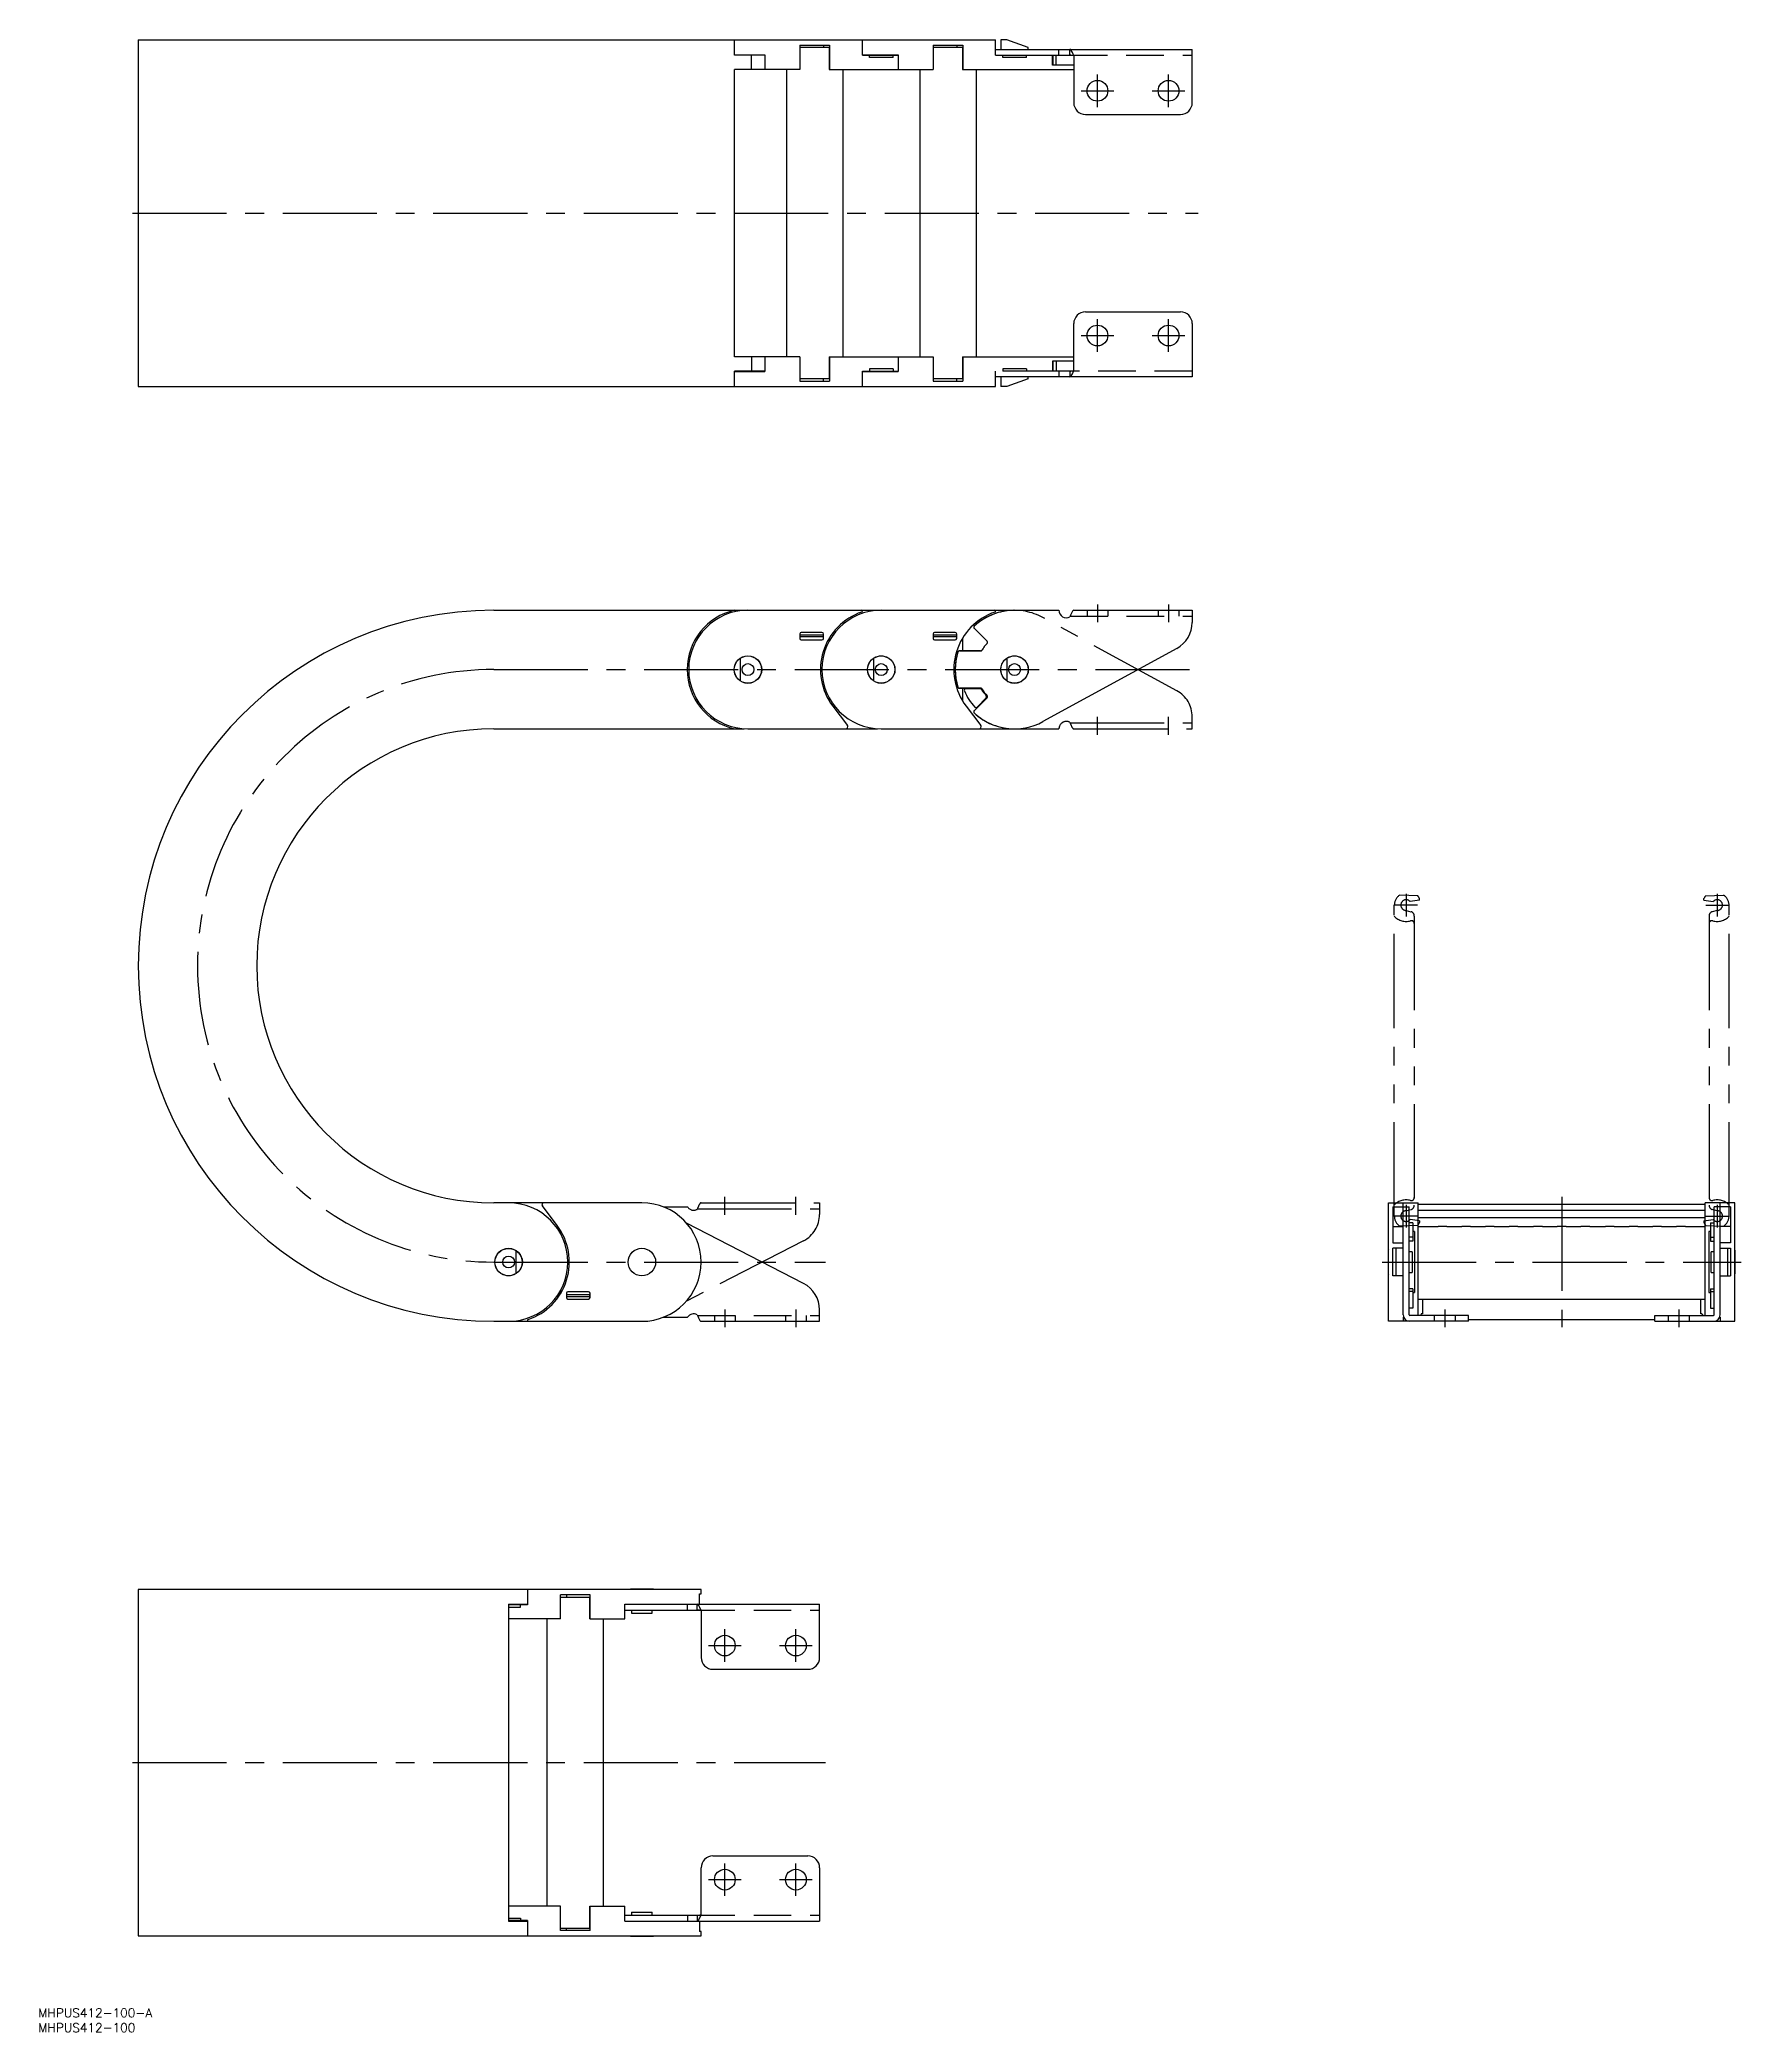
# Model space of a CAD drawing. Extents: x -203 to 371, y -260 to 413.
import ezdxf

# ---------------------------------------------------------------- set-up
doc = ezdxf.new("R2010")
doc.units = 0
for name, pattern in [('CENTER', [50.8, 31.75, -6.35, 6.35, -6.35]), ('DASHED', [19.05, 12.7, -6.35]), ('PHANTOM', [63.5, 31.75, -6.35, 6.35, -6.35, 6.35, -6.35])]:
    doc.linetypes.add(name, pattern=pattern)
doc.layers.get('0').update_dxf_attribs({"linetype": 'CONTINUOUS'})
doc.layers.add('CENTER', color=1, linetype='CENTER')
doc.styles.get("Standard").update_dxf_attribs({"font": 'txt.shx', "height": 3, "bigfont": 'bigfont.shx'})

msp = doc.modelspace()

# ---------------------------------------------------------------- linework, layer by layer
at = {"color": 7, "linetype": 'CONTINUOUS'}
for p, q in [((-170.02, 412.56), (119.43, 412.56)), ((-170.02, 412.56), (-170.02, 295.56)), ((31.3, 407.36), (31.3, 412.56)), ((53.3, 410.76), (53.3, 402.56)), ((53.3, 410.76), (63.3, 410.76)), ((61.3, 410.76), (61.3, 409.96)), ((63.3, 410.76), (63.3, 402.56)), ((74.43, 407.36), (74.43, 412.56)), ((98.3, 410.76), (98.3, 402.56)), ((98.3, 410.76), (108.3, 410.76)), ((106.3, 410.76), (106.3, 409.96)), ((108.3, 410.76), (108.3, 402.56)), ((119.43, 407.36), (119.43, 412.56)), ((123.2, 412.56), (121.2, 412.56)), ((121.2, 412.56), (121.2, 409.36)), ((130.4, 409.94), (123.2, 412.56)), ((31.3, 407.56), (41.52, 407.56)), ((41.52, 407.36), (31.3, 407.36)), ((37.02, 402.56), (37.02, 407.36)), ((40.4, 407.36), (40.4, 407.56)), ((41.52, 407.56), (41.52, 402.56)), ((53.35, 409.36), (53.3, 409.36)), ((53.35, 408.31), (53.3, 408.31)), ((53.3, 404.81), (53.35, 404.81)), ((53.3, 403.76), (53.35, 403.76)), ((53.35, 409.96), (53.35, 402.56)), ((63.25, 409.96), (53.35, 409.96)), ((63.25, 409.96), (63.25, 402.56)), ((63.25, 409.36), (63.3, 409.36)), ((63.3, 408.31), (63.25, 408.31)), ((63.25, 404.81), (63.3, 404.81)), ((63.25, 403.76), (63.3, 403.76)), ((74.43, 407.56), (86.52, 407.56)), ((74.43, 407.36), (86.52, 407.36)), ((76.2, 407.56), (76.2, 407.36)), ((76.8, 406.56), (76.8, 407.36)), ((84.8, 406.56), (76.8, 406.56)), ((84.8, 406.56), (84.8, 407.36)), ((85.4, 407.36), (85.4, 407.56)), ((86.52, 407.56), (86.52, 402.56)), ((98.35, 409.36), (98.3, 409.36)), ((98.35, 408.31), (98.3, 408.31)), ((98.3, 404.81), (98.35, 404.81)), ((98.35, 404.06), (98.3, 404.06)), ((98.3, 403.76), (98.35, 403.76)), ((98.35, 409.96), (98.35, 402.56)), ((108.25, 409.96), (98.35, 409.96)), ((108.25, 409.96), (108.25, 402.56)), ((108.25, 409.36), (108.3, 409.36)), ((108.3, 408.31), (108.25, 408.31)), ((108.25, 404.81), (108.3, 404.81)), ((108.25, 403.76), (108.3, 403.76)), ((119.43, 409.36), (185.8, 409.36)), ((119.43, 407.36), (144.49, 407.36)), ((121.8, 406.56), (121.8, 407.36)), ((129.8, 406.56), (121.8, 406.56)), ((129.8, 406.56), (129.8, 407.36)), ((130.4, 409.36), (130.4, 409.94)), ((138.66, 404.06), (138.66, 407.36)), ((145.8, 404.06), (138.66, 404.06)), ((138.8, 404.06), (138.8, 407.36)), ((139.84, 404.06), (139.84, 407.36)), ((140.8, 407.36), (140.8, 409.36)), ((144.49, 407.36), (144.49, 409.36)), ((145.8, 407.16), (145.8, 391.36)), ((185.8, 391.36), (185.8, 409.36)), ((53.35, 402.56), (31.3, 402.56)), ((31.3, 305.56), (31.3, 402.56)), ((48.8, 402.56), (48.8, 305.56)), ((63.25, 402.56), (98.35, 402.56)), ((67.8, 402.56), (67.8, 305.56)), ((93.8, 402.56), (93.8, 305.56)), ((108.25, 402.56), (145.8, 402.56)), ((112.8, 402.56), (112.8, 305.56)), ((149.8, 387.36), (181.8, 387.36)), ((145.8, 300.96), (145.8, 316.76)), ((149.8, 320.76), (181.8, 320.76)), ((185.8, 316.76), (185.8, 298.76)), ((53.35, 305.56), (31.3, 305.56)), ((37.02, 305.56), (37.02, 300.76)), ((41.52, 305.56), (41.52, 300.56)), ((53.3, 305.56), (53.3, 297.36)), ((53.3, 304.36), (53.35, 304.36)), ((53.35, 303.31), (53.3, 303.31)), ((53.35, 305.56), (53.35, 298.17)), ((63.25, 305.56), (63.25, 298.17)), ((63.25, 305.56), (98.35, 305.56)), ((63.25, 304.36), (63.3, 304.36)), ((63.3, 303.31), (63.25, 303.31)), ((63.3, 305.56), (63.3, 297.36)), ((86.52, 305.56), (86.52, 300.56)), ((98.3, 305.56), (98.3, 297.36)), ((98.3, 304.36), (98.35, 304.36)), ((98.35, 304.06), (98.3, 304.06)), ((98.35, 303.31), (98.3, 303.31)), ((98.35, 305.56), (98.35, 298.17)), ((108.25, 305.56), (108.25, 298.17)), ((108.25, 305.56), (145.8, 305.56)), ((108.25, 304.36), (108.3, 304.36)), ((108.3, 303.31), (108.25, 303.31)), ((108.3, 305.56), (108.3, 297.36)), ((138.66, 304.06), (138.66, 300.76)), ((145.8, 304.06), (138.66, 304.06)), ((138.8, 300.76), (138.8, 304.06)), ((139.84, 304.06), (139.84, 300.76)), ((41.52, 300.76), (31.3, 300.76)), ((31.3, 295.56), (31.3, 300.76)), ((31.3, 300.56), (41.52, 300.56)), ((40.4, 300.56), (40.4, 300.76)), ((53.3, 299.81), (53.35, 299.81)), ((53.35, 298.76), (53.3, 298.76)), ((53.3, 297.36), (63.3, 297.36)), ((63.25, 298.17), (53.35, 298.17)), ((61.3, 297.36), (61.3, 298.17)), ((63.25, 299.81), (63.3, 299.81)), ((63.25, 298.76), (63.3, 298.76)), ((74.43, 300.76), (86.52, 300.76)), ((74.43, 295.56), (74.43, 300.76)), ((74.43, 300.56), (86.52, 300.56)), ((76.2, 300.76), (76.2, 300.56)), ((84.8, 301.56), (76.8, 301.56)), ((76.8, 301.56), (76.8, 300.76)), ((84.8, 301.56), (84.8, 300.76)), ((85.4, 300.56), (85.4, 300.76)), ((98.3, 299.81), (98.35, 299.81)), ((98.35, 298.76), (98.3, 298.76)), ((98.3, 297.36), (108.3, 297.36)), ((108.25, 298.17), (98.35, 298.17)), ((106.3, 297.36), (106.3, 298.17)), ((108.25, 299.81), (108.3, 299.81)), ((108.25, 298.76), (108.3, 298.76)), ((119.43, 295.56), (119.43, 300.76)), ((185.8, 298.76), (119.43, 298.76)), ((121.2, 298.76), (121.2, 295.56)), ((129.8, 301.56), (121.8, 301.56)), ((121.8, 301.56), (121.8, 300.76)), ((144.49, 300.76), (121.8, 300.76)), ((130.4, 298.18), (123.2, 295.56)), ((129.8, 301.56), (129.8, 300.76)), ((130.4, 298.18), (130.4, 298.76)), ((140.8, 300.76), (140.8, 298.76)), ((144.49, 300.76), (144.49, 298.76)), ((-170.02, 295.56), (119.43, 295.56)), ((123.2, 295.56), (121.2, 295.56)), ((-50.02, 220), (140.8, 220)), ((76.8, 220), (76.8, 219.6)), ((121.8, 220), (121.8, 219.6)), ((145.8, 220), (185.8, 220)), ((185.8, 220), (185.8, 215.93)), ((53.3, 212), (53.3, 210.5)), ((53.3, 211.5), (53.35, 211.5)), ((53.35, 212.22), (53.35, 211)), ((61.3, 211.6), (53.35, 211.6)), ((61.3, 211), (53.35, 211)), ((60.8, 212.5), (53.8, 212.5)), ((53.8, 210), (60.8, 210)), ((61.3, 210.5), (61.3, 212)), ((63.3, 209.68), (63.3, 210.68)), ((98.3, 212), (98.3, 210.5)), ((98.3, 211.5), (98.35, 211.5)), ((98.35, 212.22), (98.35, 211)), ((106.3, 211.6), (98.35, 211.6)), ((106.3, 211), (98.35, 211)), ((105.8, 212.5), (98.8, 212.5)), ((98.8, 210), (105.8, 210)), ((106.3, 210.5), (106.3, 212)), ((108.3, 206.3), (108.3, 210.68)), ((116.54, 209.54), (112.16, 213.92)), ((33.2, 203.79), (33.2, 196.21)), ((78.2, 203.79), (78.2, 196.21)), ((80.12, 204.6), (81.48, 204.6)), ((107.18, 206.3), (114.37, 206.3)), ((123.2, 203.79), (123.2, 196.21)), ((125.12, 204.6), (126.48, 204.6)), ((180.6, 207.16), (135.39, 182.45)), ((63.3, 189.32), (63.3, 190.32)), ((114.37, 193.7), (107.18, 193.7)), ((108.3, 189.32), (108.3, 193.7)), ((114.26, 193.5), (109.33, 193.5)), ((112.16, 186.08), (116.54, 190.46)), ((113.15, 187.35), (116.26, 190.46)), ((64.43, 187.66), (69.39, 181.07)), ((109.43, 187.66), (114.39, 181.07)), ((-50.02, 180), (34.58, 180)), ((34.58, 180.04), (34.58, 180)), ((35.8, 180), (79.58, 180)), ((79.58, 180.04), (79.58, 180)), ((80.8, 180), (125.8, 180)), ((124.58, 180.04), (124.58, 180)), ((0, 20), (-50.02, 20)), ((-43.78, 19.96), (-43.78, 20)), ((-28.63, 12.34), (-33.59, 18.93)), ((252.02, -20), (252.02, 20)), ((252.02, 20), (262.02, 20)), ((253.52, 18.6), (253.52, 6.5)), ((253.52, 18.6), (259.02, 18.6)), ((257.02, -17.8), (257.02, 20)), ((259.02, -17.8), (259.02, 18.6)), ((262.02, -18), (262.02, 20)), ((262.02, 19.5), (359.02, 19.5)), ((262.02, 17.5), (359.02, 17.5)), ((262.02, 15), (359.02, 15)), ((359.02, -18), (359.02, 20)), ((369.02, 20), (359.02, 20)), ((362.02, -17.8), (362.02, 18.6)), ((367.52, 18.6), (362.02, 18.6)), ((364.02, -17.8), (364.02, 20)), ((367.52, 18.6), (367.52, 6.5)), ((369.02, -20), (369.02, 20)), ((-27.5, 10.68), (-27.5, 9.68)), ((54.58, -7.21), (15.06, 13.17)), ((253.52, 11.95), (257.02, 11.95)), ((260.32, 13.21), (259.02, 13.21)), ((260.32, 8.44), (259.02, 8.44)), ((260.32, 7), (259.02, 7)), ((260.32, 13.21), (260.32, 7)), ((260.82, 10.29), (260.32, 10.29)), ((260.82, 10.29), (260.82, -10.29)), ((262.02, 12), (268.77, 12)), ((271.77, 12), (276.77, 12)), ((279.77, 12), (284.77, 12)), ((287.77, 12), (292.77, 12)), ((295.77, 12), (301.02, 12)), ((304.02, 12), (309.02, 12)), ((312.02, 12), (317.02, 12)), ((320.02, 12), (325.27, 12)), ((328.27, 12), (333.27, 12)), ((336.27, 12), (341.27, 12)), ((344.27, 12), (349.27, 12)), ((352.27, 12), (359.02, 12)), ((360.22, 10.29), (360.22, -10.29)), ((360.72, 10.29), (360.22, 10.29)), ((360.72, 13.21), (360.72, 7)), ((360.72, 13.21), (362.02, 13.21)), ((360.72, 8.44), (362.02, 8.44)), ((360.72, 7), (362.02, 7)), ((367.52, 11.95), (364.02, 11.95)), ((-42.4, -3.79), (-42.4, 3.79)), ((251.92, 3.65), (251.92, -3.65)), ((253.52, 6.5), (257.02, 6.5)), ((253.52, -4.65), (253.52, 4.65)), ((257.02, 4.65), (253.52, 4.65)), ((254.52, 4.65), (254.52, -4.65)), ((260.02, 3.5), (259.02, 3.5)), ((260.02, 3.5), (260.02, -3.5)), ((361.02, -3.5), (361.02, 3.5)), ((362.02, 3.5), (361.02, 3.5)), ((367.52, 6.5), (364.02, 6.5)), ((364.02, 4.65), (367.52, 4.65)), ((366.52, 4.65), (366.52, -4.65)), ((367.52, 4.65), (367.52, -4.65)), ((369.12, -3.65), (369.12, 3.65)), ((-44.32, -4.6), (-45.68, -4.6)), ((257.02, -4.65), (253.52, -4.65)), ((259.02, -3.5), (260.02, -3.5)), ((361.02, -3.5), (362.02, -3.5)), ((364.02, -4.65), (367.52, -4.65)), ((-27.5, -9.68), (-27.5, -10.68)), ((-25.5, -10.5), (-25.5, -12)), ((-25.5, -11), (-17.55, -11)), ((-25.5, -11.6), (-17.55, -11.6)), ((-18, -10), (-25, -10)), ((-25, -12.5), (-18, -12.5)), ((-17.55, -12.22), (-17.55, -11)), ((-17.5, -11.5), (-17.55, -11.5)), ((-17.5, -12), (-17.5, -10.5)), ((260.32, -9), (259.02, -9)), ((260.32, -9.96), (259.02, -9.96)), ((260.32, -9), (260.32, -15.55)), ((260.32, -10.29), (260.82, -10.29)), ((262.02, -12.5), (359.02, -12.5)), ((263.52, -12.5), (263.52, -17.5)), ((357.52, -17.5), (357.52, -12.5)), ((360.22, -10.29), (360.72, -10.29)), ((360.72, -9), (360.72, -15.55)), ((360.72, -9), (362.02, -9)), ((360.72, -9.96), (362.02, -9.96)), ((-50.02, -20), (0, -20)), ((-41, -20), (-41, -19.6)), ((7.35, -18.6), (15.43, -18.6)), ((20, -20), (60, -20)), ((60, -20), (60, -16.1)), ((279.02, -20), (252.02, -20)), ((257.02, -18.6), (257.02, -20)), ((257.17, -18.6), (257.02, -18.6)), ((260.32, -15.55), (259.02, -15.55)), ((279.02, -18), (259.22, -18)), ((263.52, -17.5), (263.14, -17.5)), ((279.02, -20), (279.02, -18)), ((342.02, -19.5), (279.02, -19.5)), ((342.02, -18), (361.82, -18)), ((342.02, -20), (342.02, -18)), ((342.02, -20), (369.02, -20)), ((357.89, -17.5), (357.52, -17.5)), ((360.72, -15.55), (362.02, -15.55)), ((363.86, -18.6), (364.02, -18.6)), ((364.02, -18.6), (364.02, -20)), ((-170.02, -110.47), (-170.02, -227.47)), ((20, -110.47), (-170.02, -110.47)), ((-38.63, -110.47), (-38.63, -115.67)), ((-17.5, -112.27), (-27.5, -112.27)), ((-27.5, -120.47), (-27.5, -112.27)), ((-27.45, -113.67), (-27.5, -113.67)), ((-27.45, -113.08), (-17.55, -113.08)), ((-27.45, -120.47), (-27.45, -113.08)), ((-25.5, -112.27), (-25.5, -113.08)), ((-17.55, -120.47), (-17.55, -113.08)), ((-17.55, -113.67), (-17.5, -113.67)), ((-17.5, -120.47), (-17.5, -112.27)), ((3.65, -110.37), (-3.65, -110.37)), ((19.45, -115.47), (19.45, -111.97)), ((19.45, -111.97), (20, -111.97)), ((20, -111.97), (20, -110.47)), ((-45, -115.47), (-45, -222.47)), ((-45, -115.47), (-38.63, -115.47)), ((-38.63, -115.67), (-45, -115.67)), ((-45, -116.47), (-41, -116.47)), ((-27.45, -120.47), (-45, -120.47)), ((-41, -116.47), (-41, -115.67)), ((-40.4, -115.67), (-40.4, -115.47)), ((-32, -217.47), (-32, -120.47)), ((-27.45, -114.72), (-27.5, -114.72)), ((-27.5, -118.22), (-27.45, -118.22)), ((-27.45, -119.27), (-27.5, -119.27)), ((-17.5, -114.72), (-17.55, -114.72)), ((-17.55, -118.22), (-17.5, -118.22)), ((-17.5, -119.27), (-17.55, -119.27)), ((-17.55, -120.47), (-5.72, -120.47)), ((-13, -217.47), (-13, -120.47)), ((-5.72, -115.47), (60, -115.47)), ((-5.72, -120.47), (-5.72, -115.47)), ((-5.72, -117.47), (18.69, -117.47)), ((-3.5, -117.47), (-3.5, -118.47)), ((-3.5, -118.47), (3.5, -118.47)), ((3.5, -118.47), (3.5, -117.47)), ((15.43, -117.47), (15.43, -115.47)), ((18.69, -117.47), (18.69, -115.47)), ((20, -117.67), (20, -133.47)), ((60, -133.47), (60, -115.47)), ((24, -137.47), (56, -137.47)), ((24, -200.47), (56, -200.47)), ((20, -220.27), (20, -204.47)), ((60, -204.47), (60, -222.47)), ((-27.45, -217.47), (-45, -217.47)), ((-45, -221.47), (-41, -221.47)), ((-41, -221.47), (-41, -222.27)), ((-27.5, -225.67), (-27.5, -217.47)), ((-27.45, -218.67), (-27.5, -218.67)), ((-27.45, -219.72), (-27.5, -219.72)), ((-27.45, -224.86), (-27.45, -217.47)), ((-17.55, -217.47), (-5.72, -217.47)), ((-17.55, -224.86), (-17.55, -217.47)), ((-17.5, -218.67), (-17.55, -218.67)), ((-17.5, -219.72), (-17.55, -219.72)), ((-17.5, -225.67), (-17.5, -217.47)), ((-5.72, -222.47), (-5.72, -217.47)), ((-5.72, -220.47), (18.69, -220.47)), ((-3.5, -219.47), (-3.5, -220.47)), ((-3.5, -219.47), (3.5, -219.47)), ((3.5, -220.47), (3.5, -219.47)), ((15.43, -220.47), (15.43, -222.47)), ((18.69, -220.47), (18.69, -222.47)), ((-170.02, -227.47), (20, -227.47)), ((-38.63, -222.27), (-45, -222.27)), ((-45, -222.47), (-38.63, -222.47)), ((-40.4, -222.47), (-40.4, -222.27)), ((-38.63, -222.27), (-38.63, -227.47)), ((-27.5, -223.22), (-27.45, -223.22)), ((-27.45, -224.27), (-27.5, -224.27)), ((-17.5, -225.67), (-27.5, -225.67)), ((-27.45, -224.86), (-17.55, -224.86)), ((-25.5, -225.67), (-25.5, -224.86)), ((-17.55, -223.22), (-17.5, -223.22)), ((-17.55, -224.27), (-17.5, -224.27)), ((-5.72, -222.47), (60, -222.47)), ((-3.65, -227.57), (3.65, -227.57)), ((19.45, -222.47), (19.45, -225.97)), ((20, -225.97), (19.45, -225.97)), ((20, -227.47), (20, -225.97))]:
    msp.add_line(p, q, dxfattribs=at)
at = {"color": 3, "linetype": 'DASHED'}
for p, q in [((144.49, 407.36), (185.8, 407.36)), ((185.8, 300.76), (144.49, 300.76)), ((144.56, 218), (185.8, 218)), ((150.3, 220), (150.3, 218)), ((157.3, 220), (157.3, 218)), ((174.3, 220), (174.3, 218)), ((181.3, 220), (181.3, 218)), ((18.76, -18), (60, -18)), ((24.5, -18), (24.5, -20)), ((31.5, -18), (31.5, -20)), ((48.5, -18), (48.5, -20)), ((55.5, -18), (55.5, -20)), ((267.52, -18), (267.52, -20)), ((274.52, -18), (274.52, -20)), ((346.52, -18), (346.52, -20)), ((353.52, -18), (353.52, -20)), ((18.69, -117.47), (60, -117.47)), ((18.69, -220.47), (60, -220.47))]:
    msp.add_line(p, q, dxfattribs=at)
at = {"color": 3, "linetype": 'PHANTOM'}
for p, q in [((180.6, 192.84), (135.39, 217.55)), ((112.16, 213.92), (116.54, 209.54)), ((114.37, 206.3), (107.18, 206.3)), ((107.18, 193.7), (114.37, 193.7)), ((116.54, 190.46), (112.16, 186.08)), ((144.56, 182), (185.8, 182)), ((153.8, 178), (153.8, 184)), ((177.8, 178), (177.8, 184)), ((185.8, 180), (185.8, 184.07)), ((125.8, 180), (140.8, 180)), ((145.8, 180), (185.8, 180)), ((261.91, 123.63), (255.9, 123.89)), ((258.02, 124.3), (258.02, 116.7)), ((262.52, 122.13), (259.39, 121.66)), ((262.52, 122.13), (262.52, 122.68)), ((358.52, 122.13), (358.52, 122.68)), ((358.52, 122.13), (361.64, 121.66)), ((359.12, 123.63), (365.14, 123.89)), ((363.02, 124.3), (363.02, 116.7)), ((254.02, 15.5), (254.02, 120.5)), ((261.82, 120.5), (254.22, 120.5)), ((258.02, 118.7), (259.65, 118.26)), ((260.77, 116.81), (260.77, 19.19)), ((359.22, 120.5), (366.82, 120.5)), ((360.27, 116.81), (360.27, 19.19)), ((363.02, 118.7), (361.38, 118.26)), ((367.02, 15.5), (367.02, 120.5)), ((28, 16), (28, 22)), ((52, 16), (52, 22)), ((7.35, 18.6), (15.43, 18.6)), ((18.76, 18), (60, 18)), ((20, 20), (60, 20)), ((60, 20), (60, 16.1)), ((261.82, 15.5), (254.22, 15.5)), ((258.02, 19.3), (258.02, 11.7)), ((258.02, 17.3), (259.65, 17.74)), ((262.52, 13.87), (259.39, 14.34)), ((262.52, 13.87), (262.52, 13.32)), ((358.52, 13.87), (361.64, 14.34)), ((358.52, 13.87), (358.52, 13.32)), ((359.22, 15.5), (366.82, 15.5)), ((363.02, 17.3), (361.38, 17.74)), ((363.02, 19.3), (363.02, 11.7)), ((54.58, 7.21), (15.06, -13.17)), ((261.91, 12.37), (255.9, 12.11)), ((359.12, 12.37), (365.14, 12.11))]:
    msp.add_line(p, q, dxfattribs=at)
at = {"color": 7, "linetype": 'CONTINUOUS'}
for centre, radius in [((153.8, 395.36), 3.5), ((177.8, 395.36), 3.5), ((153.8, 312.76), 3.5), ((177.8, 312.76), 3.5), ((35.8, 200), 4.65), ((35.8, 200), 4.6), ((35.8, 200), 2), ((80.8, 200), 4.65), ((80.8, 200), 4.6), ((80.8, 200), 2), ((125.8, 200), 4.65), ((125.8, 200), 4.6), ((125.8, 200), 2), ((-45, 0), 4.65), ((-45, 0), 4.6), ((-45, 0), 2), ((0, 0), 4.65), ((28, -129.47), 3.5), ((52, -129.47), 3.5), ((28, -208.47), 3.5), ((52, -208.47), 3.5)]:
    msp.add_circle(centre, radius, dxfattribs=at)
at = {"color": 3, "linetype": 'PHANTOM'}
msp.add_circle((125.8, 200), 4.65, dxfattribs=at)
at = {"color": 7, "linetype": 'CONTINUOUS'}
for centre, radius, start, end in [((144.3, 408.59), 0.798, 33.00573, 76.58994), ((144.34, 401.96), 5.4, 74.27627, 88.39631), ((138.23, 405.1), 7.8, 24.40706, 30.19023), ((129.86, 401.41), 16.94, 19.84437, 24.0705), ((149.8, 391.36), 4, 180, 270), ((181.8, 391.36), 4, 270, 0), ((149.8, 316.76), 4, 90, 180), ((181.8, 316.76), 4, 0, 90), ((144.34, 306.16), 5.4, 271.60369, 285.72373), ((144.3, 299.54), 0.798, 283.41006, 326.99427), ((138.23, 303.03), 7.8, 329.80977, 335.59294), ((129.86, 306.72), 16.94, 335.9295, 340.15563), ((-50.02, 100), 120, 90, 270), ((35.8, 200), 20.5, 102.68038, 257.31962), ((35.8, 200), 20, 90, 270), ((80.8, 200), 20.5, 108.71695, 217), ((80.8, 200), 20, 90, 270), ((74.13, 219.7), 0.3, 288.71695, 90), ((125.8, 200), 20.5, 108.71695, 217), ((125.8, 200), 20, 90, 132.94279), ((119.13, 219.7), 0.3, 288.71695, 90), ((143.3, 220), 2.5, 180, 298.35764), ((153.09, 214.97), 9.05, 148.04088, 161.76039), ((145.87, 219.45), 0.558, 96.89929, 145.94574), ((175.8, 215.93), 10, 298.65816, 0), ((53.8, 212), 0.5, 90, 180), ((53.8, 210.5), 0.5, 180, 270), ((60.8, 212), 0.5, 0, 90), ((60.8, 210.5), 0.5, 270, 0), ((98.8, 212), 0.5, 90, 180), ((98.8, 210.5), 0.5, 180, 270), ((105.8, 212), 0.5, 0, 90), ((105.8, 210.5), 0.5, 270, 0), ((112.52, 214.27), 0.5, 132.94279, 225), ((125.8, 200), 12.8, 136.2925, 149.25099), ((116.19, 209.19), 0.5, 316.2925, 45), ((125.8, 200), 20, 162.69634, 197.30366), ((107.18, 205.8), 0.5, 90, 162.69634), ((114.37, 206.8), 0.5, 270, 329.25099), ((107.18, 194.2), 0.5, 197.30366, 270), ((109.33, 193), 0.5, 90, 203.02056), ((125.8, 200), 18.4, 203.02056, 223.39935), ((114.26, 193), 0.5, 31.23293, 90), ((114.37, 193.2), 0.5, 30.74901, 90), ((125.8, 200), 13, 211.23293, 222.87745), ((125.8, 200), 12.8, 210.74901, 223.7075), ((115.91, 190.81), 0.5, 315, 42.87745), ((116.19, 190.81), 0.5, 315, 43.7075), ((112.52, 185.73), 0.5, 135, 227.05721), ((125.8, 200), 20, 227.05721, 298.65816), ((112.79, 187.7), 0.5, 223.39935, 315), ((-50.02, 100), 80, 90, 270), ((68.86, 180.67), 0.671, 270, 37), ((113.86, 180.67), 0.671, 270, 37), ((-45, 0), 20, 270, 90), ((-33.06, 19.33), 0.671, 90, 217), ((0, 0), 20, 270, 90), ((-45, 0), 20.5, 288.71695, 37), ((270.27, -57.13), 69.14, 88.75694, 91.24306), ((278.27, -57.13), 69.14, 88.75694, 91.24306), ((286.27, -57.13), 69.14, 88.75694, 91.24306), ((294.27, -57.13), 69.14, 88.75694, 91.24306), ((302.52, -57.13), 69.14, 88.75694, 91.24306), ((310.52, -57.13), 69.14, 88.75694, 91.24306), ((318.52, -57.13), 69.14, 88.75694, 91.24306), ((326.77, -57.13), 69.14, 88.75694, 91.24306), ((334.77, -57.13), 69.14, 88.75694, 91.24306), ((342.77, -57.13), 69.14, 88.75694, 91.24306), ((350.77, -57.13), 69.14, 88.75694, 91.24306), ((252.92, 3.65), 1, 154.15807, 180), ((368.12, 3.65), 1, 0, 25.84193), ((252.92, -3.65), 1, 180, 205.84193), ((368.12, -3.65), 1, 334.15807, 0), ((-25, -10.5), 0.5, 90, 180), ((-25, -12), 0.5, 180, 270), ((-18, -10.5), 0.5, 0, 90), ((-18, -12), 0.5, 270, 0), ((50, -16.1), 10, 0, 62.73245), ((-38.33, -19.7), 0.3, 108.71695, 270), ((17.5, -20), 2.5, 61.64236, 145.9442), ((27.29, -14.97), 9.05, 198.23961, 211.95912), ((20.07, -19.45), 0.558, 214.05426, 263.10071), ((259.22, -17.8), 2.2, 180, 270), ((259.22, -17.8), 0.2, 180, 270), ((258.02, -15.5), 5.5, 332.96431, 338.67631), ((363.02, -15.5), 5.5, 201.32369, 207.03569), ((361.82, -17.8), 2.2, 270, 0), ((361.82, -17.8), 0.2, 270, 0), ((-3.65, -111.37), 1, 90, 115.84193), ((3.65, -111.37), 1, 64.15807, 90), ((18.31, -116.64), 1.23, 55.76131, 72.12523), ((18.54, -122.87), 5.4, 74.27627, 88.39631), ((17.55, -117), 2, 23.62894, 43.44779), ((6.29, -122.56), 14.55, 19.62432, 25.91434), ((24, -133.47), 4, 180, 270), ((56, -133.47), 4, 270, 0), ((24, -204.47), 4, 90, 180), ((56, -204.47), 4, 0, 90), ((18.54, -215.07), 5.4, 271.60369, 285.72373), ((17.55, -220.94), 2, 316.55221, 336.37106), ((6.29, -215.38), 14.55, 334.08566, 340.37568), ((-3.65, -226.57), 1, 244.15807, 270), ((3.65, -226.57), 1, 270, 295.84193), ((18.31, -221.3), 1.23, 287.87477, 304.23869)]:
    msp.add_arc(centre, radius, start, end, dxfattribs=at)
at = {"color": 3, "linetype": 'PHANTOM'}
for centre, radius, start, end in [((125.8, 200), 20, 61.34184, 132.94279), ((112.52, 214.27), 0.5, 132.94279, 225), ((125.8, 200), 12.8, 136.2925, 149.25099), ((116.19, 209.19), 0.5, 316.2925, 45), ((125.8, 200), 20, 162.69634, 197.30366), ((107.18, 205.8), 0.5, 90, 162.69634), ((114.37, 206.8), 0.5, 270, 329.25099), ((107.18, 194.2), 0.5, 197.30366, 270), ((114.37, 193.2), 0.5, 30.74901, 90), ((125.8, 200), 12.8, 210.74901, 223.7075), ((116.19, 190.81), 0.5, 315, 43.7075), ((175.8, 184.07), 10, 0, 61.34184), ((112.52, 185.73), 0.5, 135, 227.05721), ((125.8, 200), 20, 227.05721, 270), ((143.3, 180), 2.5, 61.64236, 180), ((153.09, 185.03), 9.05, 198.23961, 211.95912), ((145.87, 180.55), 0.558, 214.05426, 263.10071), ((258.02, 120.5), 4, 122.00404, 180), ((258.02, 120.5), 1.8, 39.99882, 270), ((258.02, 120.5), 5, 25.84193, 38.75539), ((363.02, 120.5), 5, 141.24461, 154.15807), ((363.02, 120.5), 1.8, 270, 140.00118), ((363.02, 120.5), 4, 0, 57.99596), ((258.02, 120.5), 5.5, 223.34176, 285.6185), ((259.77, 114.24), 1, 0, 105.6185), ((259.27, 116.81), 1.5, 0, 74.99685), ((361.77, 116.81), 1.5, 105.00315, 180), ((361.27, 114.24), 1, 74.3815, 180), ((363.02, 120.5), 5.5, 254.3815, 316.65824), ((258.02, 15.5), 5.5, 74.3815, 136.65824), ((259.77, 21.76), 1, 254.3815, 0), ((361.27, 21.76), 1, 180, 285.6185), ((363.02, 15.5), 5.5, 43.34176, 105.6185), ((17.5, 20), 2.5, 214.0558, 298.35764), ((27.29, 14.97), 9.05, 148.04088, 161.76039), ((20.07, 19.45), 0.558, 96.89929, 145.94574), ((50, 16.1), 10, 297.26755, 0), ((258.02, 15.5), 4, 180, 237.99596), ((258.02, 15.5), 1.8, 90, 320.00118), ((259.27, 19.19), 1.5, 285.00315, 0), ((361.77, 19.19), 1.5, 180, 254.99685), ((363.02, 15.5), 1.8, 219.99882, 90), ((363.02, 15.5), 4, 302.00404, 0), ((258.02, 15.5), 5, 321.24461, 334.15807), ((363.02, 15.5), 5, 205.84193, 218.75539)]:
    msp.add_arc(centre, radius, start, end, dxfattribs=at)
at = {"layer": 'CENTER', "color": 1, "linetype": 'CENTER'}
for p, q in [((153.8, 389.86), (153.8, 400.86)), ((177.8, 389.86), (177.8, 400.86)), ((148.3, 395.36), (159.3, 395.36)), ((172.3, 395.36), (183.3, 395.36)), ((-172.02, 354.06), (187.8, 354.06)), ((153.8, 307.26), (153.8, 318.26)), ((177.8, 307.26), (177.8, 318.26)), ((148.3, 312.76), (159.3, 312.76)), ((172.3, 312.76), (183.3, 312.76)), ((153.8, 222), (153.8, 216)), ((177.8, 222), (177.8, 216)), ((-50.02, 200), (187.8, 200)), ((310.52, 22), (310.52, -22)), ((-50.02, 0), (62, 0)), ((249.92, 0), (371.12, 0)), ((28, -16), (28, -22)), ((52, -16), (52, -22)), ((271.02, -16), (271.02, -22)), ((350.02, -16), (350.02, -22)), ((28, -134.97), (28, -123.97)), ((52, -134.97), (52, -123.97)), ((22.5, -129.47), (33.5, -129.47)), ((46.5, -129.47), (57.5, -129.47)), ((-172.02, -168.97), (62, -168.97)), ((22.5, -208.47), (33.5, -208.47)), ((28, -213.97), (28, -202.97)), ((46.5, -208.47), (57.5, -208.47)), ((52, -213.97), (52, -202.97))]:
    msp.add_line(p, q, dxfattribs=at)
msp.add_arc((-50.02, 100), 100, 90, 270, dxfattribs=at)

# ---------------------------------------------------------------- texts
at = {"color": 7, "linetype": 'CONTINUOUS'}
for s, p in [('MHPUS412-100-A', (-203.77, -254.94)), ('MHPUS412-100', (-203.77, -259.94))]:
    msp.add_text(s, height=3, dxfattribs=at).set_placement(p)

doc.saveas('drawing.dxf')
